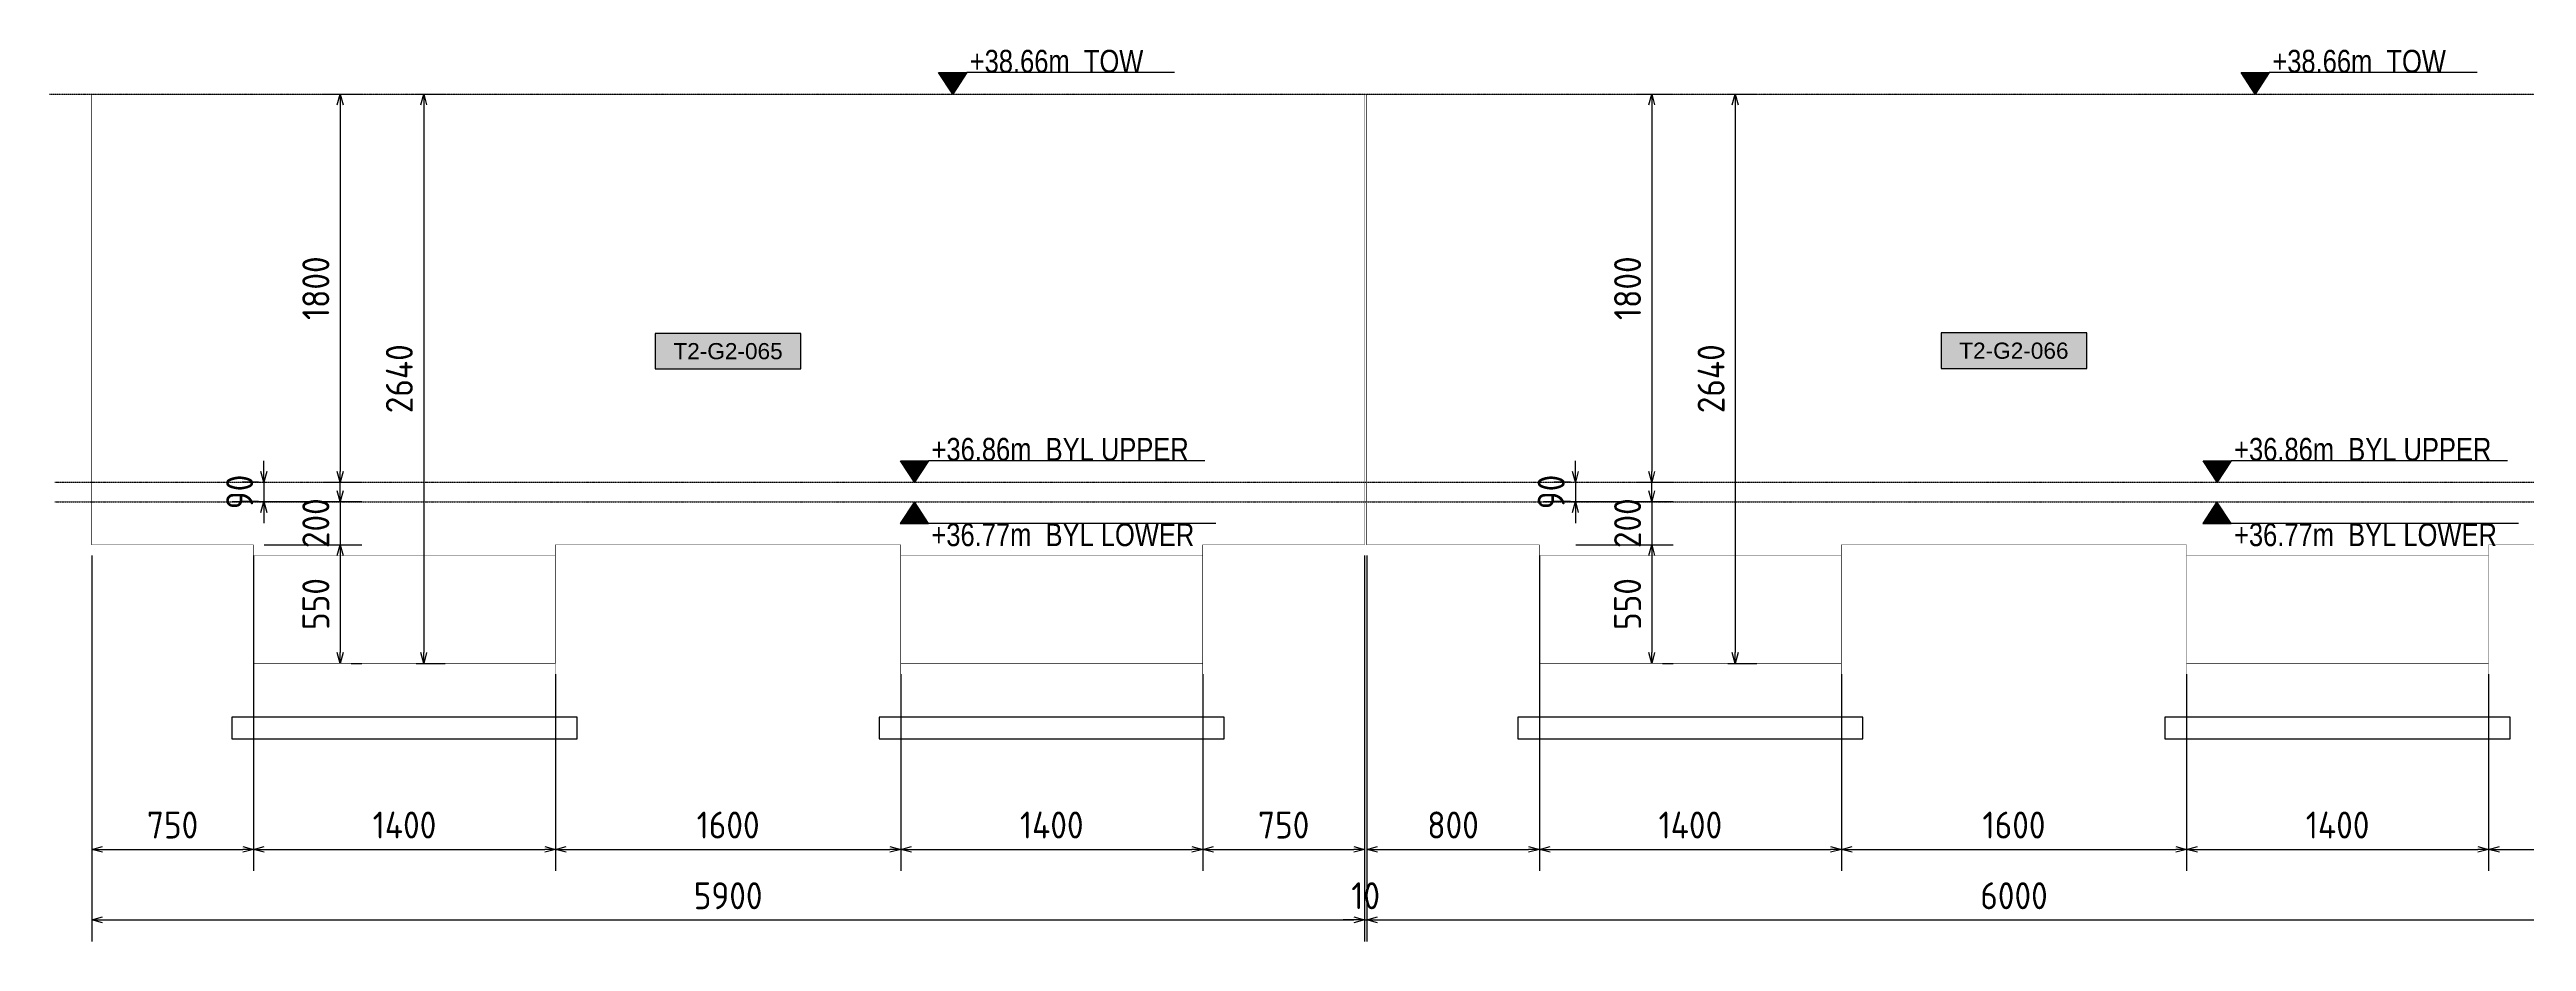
# Model space of a CAD drawing. Header units: centimetres. Extents: x -6122352 to 6876996, y -1694241 to 2592194.
# Drawn here: x 3305198 to 3316678, y 658436 to 662573 of the extents above; entities that cross this region are included whole.
import ezdxf
from ezdxf.enums import TextEntityAlignment as Align

# ---------------------------------------------------------------- set-up
doc = ezdxf.new("R2010")
doc.units = ezdxf.units.CM
doc.header["$MEASUREMENT"] = 0
doc.header["$PDMODE"] = 66
doc.header["$PDSIZE"] = 100
for name, pattern in [('CENTER', [2, 1.25, -0.25, 0.25, -0.25]), ('DASHED2', [0.375, 0.25, -0.125]), ('HIDDEN', [0.375, 0.25, -0.125])]:
    doc.linetypes.add(name, pattern=pattern)
doc.layers.get('Defpoints').update_dxf_attribs({"color": 255, "linetype": 'CENTER'})
for name, color, linetype in [('@MI-TYPE-01', 30, 'Continuous'), ('@MI-TYPE-02', 6, 'Continuous'), ('JML-Dimension', 1, 'Continuous'), ('PANEL-TAGS', 7, 'Continuous'), ('SECTION', 130, 'Continuous')]:
    doc.layers.add(name, color=color, linetype=linetype)
doc.styles.add('PANELTAG_STYLE', font='arial.ttf')
doc.styles.add('Schueco-BEMSTIL', font='isocpeur.ttf', dxfattribs={"width": 0.9})
doc.styles.add('txt-Pisa-std', font='arial.ttf', dxfattribs={"width": 0.8})
doc.dimstyles.new('MI- JWC-TXT-2.5 MM', dxfattribs={"dimscale": 1.5, "dimtxt": 2.5, "dimasz": 1, "dimexe": 2, "dimexo": 1, "dimgap": 1, "dimtad": 1, "dimdec": 0, "dimdsep": 46, "dimtxsty": 'Schueco-BEMSTIL', "dimblk": 'OPEN30', "dimcen": 0, "dimdle": 2, "dimclrd": 140, "dimclre": 8, "dimclrt": 40, "dimadec": 0, "dimazin": 2, "dimtfac": 1, "dimtdec": 0, "dimtix": 1, "dimtmove": 2, "dimatfit": 3, "dimldrblk": 'OPEN', "dimfxl": 2, "dimlwd": -1, "dimlwe": -1, "dimarcsym": 0})

# ---------------------------------------------------------------- blocks, each defined once
blk = doc.blocks.new('*U1142')
at = {"layer": 'JML-Dimension'}
h = blk.add_hatch(color=10, dxfattribs=at)
h.dxf.hatch_style = 1
h.paths.add_polyline_path([(0, 0), (-1.54, 2.37), (1.54, 2.37)])
blk.add_line((24.31, 2.37), (1.54, 2.37), dxfattribs=at)
blk.add_lwpolyline([(0, 0), (-1.54, 2.37), (1.54, 2.37), (0, 0)], dxfattribs=at)
at = {"color": 5, "style": 'txt-Pisa-std', "width": 0.8}
blk.add_attdef('+0.0', text='', height=2.5, dxfattribs=at).set_placement((1.87, 2.37), align=Align.BOTTOM_LEFT)
blk = doc.blocks.new('*U1445')
at = {"layer": 'JML-Dimension'}
h = blk.add_hatch(color=10, dxfattribs=at)
h.dxf.hatch_style = 1
h.paths.add_polyline_path([(0, 0), (-1.54, 2.37), (1.54, 2.37)])
blk.add_line((31.81, 2.37), (1.54, 2.37), dxfattribs=at)
blk.add_lwpolyline([(0, 0), (-1.54, 2.37), (1.54, 2.37), (0, 0)], dxfattribs=at)
at = {"color": 5, "style": 'txt-Pisa-std', "width": 0.8}
blk.add_attdef('+0.0', text='', height=2.5, dxfattribs=at).set_placement((1.87, 2.37), align=Align.BOTTOM_LEFT)
blk = doc.blocks.new('*U1446')
at = {"layer": 'JML-Dimension'}
h = blk.add_hatch(color=10, dxfattribs=at)
h.dxf.hatch_style = 1
h.paths.add_polyline_path([(0, 0), (-1.54, 2.37), (1.54, 2.37)])
blk.add_line((33.03, 2.37), (1.54, 2.37), dxfattribs=at)
blk.add_lwpolyline([(0, 0), (-1.54, 2.37), (1.54, 2.37), (0, 0)], dxfattribs=at)
at = {"color": 5, "style": 'txt-Pisa-std', "width": 0.8}
blk.add_attdef('+0.0', text='', height=2.5, dxfattribs=at).set_placement((1.87, 2.37), align=Align.BOTTOM_LEFT)
blk = doc.blocks.new('_Open30')
at = {"color": 0, "linetype": 'ByBlock', "lineweight": -2}
for p, q in [((-1, 0.27), (0, 0)), ((0, 0), (-1, -0.27)), ((0, 0), (-1, 0))]:
    blk.add_line(p, q, dxfattribs=at)
blk = doc.blocks.new('*D2183')
at = {"layer": '@MI-TYPE-01', "color": 8, "transparency": 16777216}
for p, q in [((3306897, 662366), (3307032, 662366)), ((3306897, 659726), (3307032, 659726))]:
    blk.add_line(p, q, dxfattribs=at)
at = {"layer": '@MI-TYPE-01', "color": 140, "transparency": 16777216}
blk.add_line((3306932, 662316), (3306932, 659776), dxfattribs=at)
at = {"layer": 'Defpoints', "color": 0, "transparency": 16777216}
for p in [(3306847, 662366), (3306847, 659726), (3306932, 659726)]:
    blk.add_point(p, dxfattribs=at)
at = {"layer": '@MI-TYPE-01', "color": 140, "transparency": 16777216, "xscale": 50, "yscale": 50, "zscale": 50}
for p, rotation in [((3306932, 662366), 90), ((3306932, 659726), 270)]:
    blk.add_blockref('_Open30', p, dxfattribs=dict(at, rotation=rotation))
at = {"layer": '@MI-TYPE-01', "color": 40, "transparency": 16777216, "insert": (3306819, 661046), "char_height": 125, "attachment_point": 5, "rotation": 90, "style": 'Schueco-BEMSTIL'}
blk.add_mtext('2640', dxfattribs=at)
blk = doc.blocks.new('_Open')
at = {"color": 0, "linetype": 'ByBlock', "lineweight": -2}
for p, q in [((-1, 0.2), (0, 0)), ((-1, -0.2), (0, 0)), ((0, 0), (-1, 0))]:
    blk.add_line(p, q, dxfattribs=at)
blk = doc.blocks.new('*D2184')
at = {"layer": '@MI-TYPE-01', "color": 8, "transparency": 16777216}
for p, q in [((3306471, 662366), (3306645, 662366)), ((3306471, 660566), (3306645, 660566))]:
    blk.add_line(p, q, dxfattribs=at)
at = {"layer": '@MI-TYPE-01', "color": 140, "transparency": 16777216}
blk.add_line((3306545, 662316), (3306545, 660616), dxfattribs=at)
at = {"layer": 'Defpoints', "color": 0, "transparency": 16777216}
for p in [(3306421, 662366), (3306421, 660566), (3306545, 660566)]:
    blk.add_point(p, dxfattribs=at)
at = {"layer": '@MI-TYPE-01', "color": 140, "transparency": 16777216, "xscale": 50, "yscale": 50, "zscale": 50}
for p, rotation in [((3306545, 662366), 90), ((3306545, 660566), 270)]:
    blk.add_blockref('_Open30', p, dxfattribs=dict(at, rotation=rotation))
at = {"layer": '@MI-TYPE-01', "color": 40, "transparency": 16777216, "insert": (3306432, 661466), "char_height": 125, "attachment_point": 5, "rotation": 90, "style": 'Schueco-BEMSTIL'}
blk.add_mtext('1800', dxfattribs=at)
blk = doc.blocks.new('*D2185')
at = {"layer": '@MI-TYPE-01', "color": 140, "transparency": 16777216}
for p, q in [((3306545, 660526), (3306545, 660576)), ((3306545, 660476), (3306545, 660276)), ((3306545, 660226), (3306545, 660176))]:
    blk.add_line(p, q, dxfattribs=at)
at = {"layer": '@MI-TYPE-01', "color": 8, "transparency": 16777216}
for p, q in [((3306044, 660476), (3306645, 660476)), ((3306193, 660276), (3306645, 660276))]:
    blk.add_line(p, q, dxfattribs=at)
at = {"layer": 'Defpoints', "color": 0, "transparency": 16777216}
for p in [(3305994, 660476), (3306143, 660276), (3306545, 660276)]:
    blk.add_point(p, dxfattribs=at)
at = {"layer": '@MI-TYPE-01', "color": 140, "transparency": 16777216, "xscale": 50, "yscale": 50, "zscale": 50}
for p, rotation in [((3306545, 660476), 270), ((3306545, 660276), 90)]:
    blk.add_blockref('_Open30', p, dxfattribs=dict(at, rotation=rotation))
at = {"layer": '@MI-TYPE-01', "color": 40, "transparency": 16777216, "insert": (3306432, 660376), "char_height": 125, "attachment_point": 5, "rotation": 90, "style": 'Schueco-BEMSTIL'}
blk.add_mtext('200', dxfattribs=at)
blk = doc.blocks.new('*D2195')
at = {"layer": '@MI-TYPE-01', "color": 8, "transparency": 16777216}
for p, q in [((3306193, 660276), (3306645, 660276)), ((3306595, 659726), (3306645, 659726))]:
    blk.add_line(p, q, dxfattribs=at)
at = {"layer": '@MI-TYPE-01', "color": 140, "transparency": 16777216}
blk.add_line((3306545, 660226), (3306545, 659776), dxfattribs=at)
at = {"layer": 'Defpoints', "color": 0, "transparency": 16777216}
for p in [(3306143, 660276), (3306545, 659726), (3306545, 659726)]:
    blk.add_point(p, dxfattribs=at)
at = {"layer": '@MI-TYPE-01', "color": 140, "transparency": 16777216, "xscale": 50, "yscale": 50, "zscale": 50}
for p, rotation in [((3306545, 660276), 90), ((3306545, 659726), 270)]:
    blk.add_blockref('_Open30', p, dxfattribs=dict(at, rotation=rotation))
at = {"layer": '@MI-TYPE-01', "color": 40, "transparency": 16777216, "insert": (3306432, 660001), "char_height": 125, "attachment_point": 5, "rotation": 90, "style": 'Schueco-BEMSTIL'}
blk.add_mtext('550', dxfattribs=at)
blk = doc.blocks.new('*D2196')
at = {"layer": '@MI-TYPE-01', "color": 8, "transparency": 16777216}
for p, q in [((3305393, 660226), (3305393, 658763)), ((3306143, 660226), (3306143, 658763))]:
    blk.add_line(p, q, dxfattribs=at)
at = {"layer": '@MI-TYPE-01', "color": 140, "transparency": 16777216}
blk.add_line((3305443, 658863), (3306093, 658863), dxfattribs=at)
at = {"layer": 'Defpoints', "color": 0, "transparency": 16777216}
for p in [(3305393, 660276), (3306143, 660276), (3306143, 658863)]:
    blk.add_point(p, dxfattribs=at)
at = {"layer": '@MI-TYPE-01', "color": 140, "transparency": 16777216, "xscale": 50, "yscale": 50, "zscale": 50, "rotation": 180}
blk.add_blockref('_Open30', (3305393, 658863), dxfattribs=at)
at = {"layer": '@MI-TYPE-01', "color": 140, "transparency": 16777216, "xscale": 50, "yscale": 50, "zscale": 50}
blk.add_blockref('_Open30', (3306143, 658863), dxfattribs=at)
at = {"layer": '@MI-TYPE-01', "color": 40, "transparency": 16777216, "insert": (3305768, 658976), "char_height": 125, "attachment_point": 5, "style": 'Schueco-BEMSTIL'}
blk.add_mtext('750', dxfattribs=at)
blk = doc.blocks.new('*D2197')
at = {"layer": '@MI-TYPE-01', "color": 8, "transparency": 16777216}
for p, q in [((3306143, 660226), (3306143, 658763)), ((3307543, 659676), (3307543, 658763))]:
    blk.add_line(p, q, dxfattribs=at)
at = {"layer": '@MI-TYPE-01', "color": 140, "transparency": 16777216}
blk.add_line((3306193, 658863), (3307493, 658863), dxfattribs=at)
at = {"layer": 'Defpoints', "color": 0, "transparency": 16777216}
for p in [(3306143, 660276), (3307543, 659726), (3307543, 658863)]:
    blk.add_point(p, dxfattribs=at)
at = {"layer": '@MI-TYPE-01', "color": 140, "transparency": 16777216, "xscale": 50, "yscale": 50, "zscale": 50, "rotation": 180}
blk.add_blockref('_Open30', (3306143, 658863), dxfattribs=at)
at = {"layer": '@MI-TYPE-01', "color": 140, "transparency": 16777216, "xscale": 50, "yscale": 50, "zscale": 50}
blk.add_blockref('_Open30', (3307543, 658863), dxfattribs=at)
at = {"layer": '@MI-TYPE-01', "color": 40, "transparency": 16777216, "insert": (3306843, 658976), "char_height": 125, "attachment_point": 5, "style": 'Schueco-BEMSTIL'}
blk.add_mtext('1400', dxfattribs=at)
blk = doc.blocks.new('*D2198')
at = {"layer": '@MI-TYPE-01', "color": 8, "transparency": 16777216}
for p, q in [((3307543, 659676), (3307543, 658763)), ((3309143, 659676), (3309143, 658763))]:
    blk.add_line(p, q, dxfattribs=at)
at = {"layer": '@MI-TYPE-01', "color": 140, "transparency": 16777216}
blk.add_line((3307593, 658863), (3309093, 658863), dxfattribs=at)
at = {"layer": 'Defpoints', "color": 0, "transparency": 16777216}
for p in [(3307543, 659726), (3309143, 659726), (3309143, 658863)]:
    blk.add_point(p, dxfattribs=at)
at = {"layer": '@MI-TYPE-01', "color": 140, "transparency": 16777216, "xscale": 50, "yscale": 50, "zscale": 50, "rotation": 180}
blk.add_blockref('_Open30', (3307543, 658863), dxfattribs=at)
at = {"layer": '@MI-TYPE-01', "color": 140, "transparency": 16777216, "xscale": 50, "yscale": 50, "zscale": 50}
blk.add_blockref('_Open30', (3309143, 658863), dxfattribs=at)
at = {"layer": '@MI-TYPE-01', "color": 40, "transparency": 16777216, "insert": (3308343, 658976), "char_height": 125, "attachment_point": 5, "style": 'Schueco-BEMSTIL'}
blk.add_mtext('1600', dxfattribs=at)
blk = doc.blocks.new('*D2199')
at = {"layer": '@MI-TYPE-01', "color": 8, "transparency": 16777216}
for p, q in [((3309143, 659676), (3309143, 658763)), ((3310543, 659676), (3310543, 658763))]:
    blk.add_line(p, q, dxfattribs=at)
at = {"layer": '@MI-TYPE-01', "color": 140, "transparency": 16777216}
blk.add_line((3309193, 658863), (3310493, 658863), dxfattribs=at)
at = {"layer": 'Defpoints', "color": 0, "transparency": 16777216}
for p in [(3309143, 659726), (3310543, 659726), (3310543, 658863)]:
    blk.add_point(p, dxfattribs=at)
at = {"layer": '@MI-TYPE-01', "color": 140, "transparency": 16777216, "xscale": 50, "yscale": 50, "zscale": 50, "rotation": 180}
blk.add_blockref('_Open30', (3309143, 658863), dxfattribs=at)
at = {"layer": '@MI-TYPE-01', "color": 140, "transparency": 16777216, "xscale": 50, "yscale": 50, "zscale": 50}
blk.add_blockref('_Open30', (3310543, 658863), dxfattribs=at)
at = {"layer": '@MI-TYPE-01', "color": 40, "transparency": 16777216, "insert": (3309843, 658976), "char_height": 125, "attachment_point": 5, "style": 'Schueco-BEMSTIL'}
blk.add_mtext('1400', dxfattribs=at)
blk = doc.blocks.new('*D2200')
at = {"layer": '@MI-TYPE-01', "color": 8, "transparency": 16777216}
for p, q in [((3311293, 660226), (3311293, 658763)), ((3310543, 659676), (3310543, 658763))]:
    blk.add_line(p, q, dxfattribs=at)
at = {"layer": '@MI-TYPE-01', "color": 140, "transparency": 16777216}
blk.add_line((3310593, 658863), (3311243, 658863), dxfattribs=at)
at = {"layer": 'Defpoints', "color": 0, "transparency": 16777216}
for p in [(3311293, 660276), (3310543, 659726), (3311293, 658863)]:
    blk.add_point(p, dxfattribs=at)
at = {"layer": '@MI-TYPE-01', "color": 140, "transparency": 16777216, "xscale": 50, "yscale": 50, "zscale": 50, "rotation": 180}
blk.add_blockref('_Open30', (3310543, 658863), dxfattribs=at)
at = {"layer": '@MI-TYPE-01', "color": 140, "transparency": 16777216, "xscale": 50, "yscale": 50, "zscale": 50}
blk.add_blockref('_Open30', (3311293, 658863), dxfattribs=at)
at = {"layer": '@MI-TYPE-01', "color": 40, "transparency": 16777216, "insert": (3310918, 658976), "char_height": 125, "attachment_point": 5, "style": 'Schueco-BEMSTIL'}
blk.add_mtext('750', dxfattribs=at)
blk = doc.blocks.new('*D2201')
at = {"layer": '@MI-TYPE-01', "color": 8, "transparency": 16777216}
for p, q in [((3305393, 660226), (3305393, 658436)), ((3311293, 660226), (3311293, 658436))]:
    blk.add_line(p, q, dxfattribs=at)
at = {"layer": '@MI-TYPE-01', "color": 140, "transparency": 16777216}
blk.add_line((3305443, 658536), (3311243, 658536), dxfattribs=at)
at = {"layer": 'Defpoints', "color": 0, "transparency": 16777216}
for p in [(3305393, 660276), (3311293, 660276), (3311293, 658536)]:
    blk.add_point(p, dxfattribs=at)
at = {"layer": '@MI-TYPE-01', "color": 140, "transparency": 16777216, "xscale": 50, "yscale": 50, "zscale": 50, "rotation": 180}
blk.add_blockref('_Open30', (3305393, 658536), dxfattribs=at)
at = {"layer": '@MI-TYPE-01', "color": 140, "transparency": 16777216, "xscale": 50, "yscale": 50, "zscale": 50}
blk.add_blockref('_Open30', (3311293, 658536), dxfattribs=at)
at = {"layer": '@MI-TYPE-01', "color": 40, "transparency": 16777216, "insert": (3308343, 658648), "char_height": 125, "attachment_point": 5, "style": 'Schueco-BEMSTIL'}
blk.add_mtext('5900', dxfattribs=at)
blk = doc.blocks.new('*D2202')
at = {"layer": '@MI-TYPE-01', "color": 8, "transparency": 16777216}
for p, q in [((3311303, 660226), (3311303, 658763)), ((3312103, 660226), (3312103, 658763))]:
    blk.add_line(p, q, dxfattribs=at)
at = {"layer": '@MI-TYPE-01', "color": 140, "transparency": 16777216}
blk.add_line((3311353, 658863), (3312053, 658863), dxfattribs=at)
at = {"layer": 'Defpoints', "color": 0, "transparency": 16777216}
for p in [(3311303, 660276), (3312103, 660276), (3312103, 658863)]:
    blk.add_point(p, dxfattribs=at)
at = {"layer": '@MI-TYPE-01', "color": 140, "transparency": 16777216, "xscale": 50, "yscale": 50, "zscale": 50, "rotation": 180}
blk.add_blockref('_Open30', (3311303, 658863), dxfattribs=at)
at = {"layer": '@MI-TYPE-01', "color": 140, "transparency": 16777216, "xscale": 50, "yscale": 50, "zscale": 50}
blk.add_blockref('_Open30', (3312103, 658863), dxfattribs=at)
at = {"layer": '@MI-TYPE-01', "color": 40, "transparency": 16777216, "insert": (3311703, 658976), "char_height": 125, "attachment_point": 5, "style": 'Schueco-BEMSTIL'}
blk.add_mtext('800', dxfattribs=at)
blk = doc.blocks.new('*D2203')
at = {"layer": '@MI-TYPE-01', "color": 8, "transparency": 16777216}
for p, q in [((3312103, 660226), (3312103, 658763)), ((3313503, 659676), (3313503, 658763))]:
    blk.add_line(p, q, dxfattribs=at)
at = {"layer": '@MI-TYPE-01', "color": 140, "transparency": 16777216}
blk.add_line((3312153, 658863), (3313453, 658863), dxfattribs=at)
at = {"layer": 'Defpoints', "color": 0, "transparency": 16777216}
for p in [(3312103, 660276), (3313503, 659726), (3313503, 658863)]:
    blk.add_point(p, dxfattribs=at)
at = {"layer": '@MI-TYPE-01', "color": 140, "transparency": 16777216, "xscale": 50, "yscale": 50, "zscale": 50, "rotation": 180}
blk.add_blockref('_Open30', (3312103, 658863), dxfattribs=at)
at = {"layer": '@MI-TYPE-01', "color": 140, "transparency": 16777216, "xscale": 50, "yscale": 50, "zscale": 50}
blk.add_blockref('_Open30', (3313503, 658863), dxfattribs=at)
at = {"layer": '@MI-TYPE-01', "color": 40, "transparency": 16777216, "insert": (3312803, 658976), "char_height": 125, "attachment_point": 5, "style": 'Schueco-BEMSTIL'}
blk.add_mtext('1400', dxfattribs=at)
blk = doc.blocks.new('*D2204')
at = {"layer": '@MI-TYPE-01', "color": 8, "transparency": 16777216}
for p, q in [((3313503, 659676), (3313503, 658763)), ((3315103, 659676), (3315103, 658763))]:
    blk.add_line(p, q, dxfattribs=at)
at = {"layer": '@MI-TYPE-01', "color": 140, "transparency": 16777216}
blk.add_line((3313553, 658863), (3315053, 658863), dxfattribs=at)
at = {"layer": 'Defpoints', "color": 0, "transparency": 16777216}
for p in [(3313503, 659726), (3315103, 659726), (3315103, 658863)]:
    blk.add_point(p, dxfattribs=at)
at = {"layer": '@MI-TYPE-01', "color": 140, "transparency": 16777216, "xscale": 50, "yscale": 50, "zscale": 50, "rotation": 180}
blk.add_blockref('_Open30', (3313503, 658863), dxfattribs=at)
at = {"layer": '@MI-TYPE-01', "color": 140, "transparency": 16777216, "xscale": 50, "yscale": 50, "zscale": 50}
blk.add_blockref('_Open30', (3315103, 658863), dxfattribs=at)
at = {"layer": '@MI-TYPE-01', "color": 40, "transparency": 16777216, "insert": (3314303, 658976), "char_height": 125, "attachment_point": 5, "style": 'Schueco-BEMSTIL'}
blk.add_mtext('1600', dxfattribs=at)
blk = doc.blocks.new('*D2205')
at = {"layer": '@MI-TYPE-01', "color": 8, "transparency": 16777216}
for p, q in [((3315103, 659676), (3315103, 658763)), ((3316503, 659676), (3316503, 658763))]:
    blk.add_line(p, q, dxfattribs=at)
at = {"layer": '@MI-TYPE-01', "color": 140, "transparency": 16777216}
blk.add_line((3315153, 658863), (3316453, 658863), dxfattribs=at)
at = {"layer": 'Defpoints', "color": 0, "transparency": 16777216}
for p in [(3315103, 659726), (3316503, 659726), (3316503, 658863)]:
    blk.add_point(p, dxfattribs=at)
at = {"layer": '@MI-TYPE-01', "color": 140, "transparency": 16777216, "xscale": 50, "yscale": 50, "zscale": 50, "rotation": 180}
blk.add_blockref('_Open30', (3315103, 658863), dxfattribs=at)
at = {"layer": '@MI-TYPE-01', "color": 140, "transparency": 16777216, "xscale": 50, "yscale": 50, "zscale": 50}
blk.add_blockref('_Open30', (3316503, 658863), dxfattribs=at)
at = {"layer": '@MI-TYPE-01', "color": 40, "transparency": 16777216, "insert": (3315803, 658976), "char_height": 125, "attachment_point": 5, "style": 'Schueco-BEMSTIL'}
blk.add_mtext('1400', dxfattribs=at)
blk = doc.blocks.new('*D2206')
at = {"layer": '@MI-TYPE-01', "color": 8, "transparency": 16777216}
for p, q in [((3317303, 660226), (3317303, 658763)), ((3316503, 659676), (3316503, 658763))]:
    blk.add_line(p, q, dxfattribs=at)
at = {"layer": '@MI-TYPE-01', "color": 140, "transparency": 16777216}
blk.add_line((3316553, 658863), (3317253, 658863), dxfattribs=at)
at = {"layer": 'Defpoints', "color": 0, "transparency": 16777216}
for p in [(3317303, 660276), (3316503, 659726), (3317303, 658863)]:
    blk.add_point(p, dxfattribs=at)
at = {"layer": '@MI-TYPE-01', "color": 140, "transparency": 16777216, "xscale": 50, "yscale": 50, "zscale": 50, "rotation": 180}
blk.add_blockref('_Open30', (3316503, 658863), dxfattribs=at)
at = {"layer": '@MI-TYPE-01', "color": 140, "transparency": 16777216, "xscale": 50, "yscale": 50, "zscale": 50}
blk.add_blockref('_Open30', (3317303, 658863), dxfattribs=at)
at = {"layer": '@MI-TYPE-01', "color": 40, "transparency": 16777216, "insert": (3316903, 658976), "char_height": 125, "attachment_point": 5, "style": 'Schueco-BEMSTIL'}
blk.add_mtext('800', dxfattribs=at)
blk = doc.blocks.new('*D2207')
at = {"layer": '@MI-TYPE-01', "color": 8, "transparency": 16777216}
for p, q in [((3311303, 660226), (3311303, 658436)), ((3317303, 660226), (3317303, 658436))]:
    blk.add_line(p, q, dxfattribs=at)
at = {"layer": '@MI-TYPE-01', "color": 140, "transparency": 16777216}
blk.add_line((3311353, 658536), (3317253, 658536), dxfattribs=at)
at = {"layer": 'Defpoints', "color": 0, "transparency": 16777216}
for p in [(3311303, 660276), (3317303, 660276), (3317303, 658536)]:
    blk.add_point(p, dxfattribs=at)
at = {"layer": '@MI-TYPE-01', "color": 140, "transparency": 16777216, "xscale": 50, "yscale": 50, "zscale": 50, "rotation": 180}
blk.add_blockref('_Open30', (3311303, 658536), dxfattribs=at)
at = {"layer": '@MI-TYPE-01', "color": 140, "transparency": 16777216, "xscale": 50, "yscale": 50, "zscale": 50}
blk.add_blockref('_Open30', (3317303, 658536), dxfattribs=at)
at = {"layer": '@MI-TYPE-01', "color": 40, "transparency": 16777216, "insert": (3314303, 658648), "char_height": 125, "attachment_point": 5, "style": 'Schueco-BEMSTIL'}
blk.add_mtext('6000', dxfattribs=at)
blk = doc.blocks.new('T2-ELE FT')
at = {"color": 12, "linetype": 'HIDDEN', "ltscale": 5, "const_width": 2}
blk.add_lwpolyline([(30306558, 1676366), (30306558, 1676866), (30307958, 1676866), (30307958, 1676366)], dxfattribs=at)
at = {"color": 12, "ltscale": 20, "const_width": 2}
blk.add_lwpolyline([(30306558, 1676366), (30307958, 1676366), (30307958, 1676116), (30306558, 1676116)], close=True, dxfattribs=at)
at = {"color": 8, "ltscale": 20}
blk.add_lwpolyline([(30306458, 1676116), (30308058, 1676116), (30308058, 1676016), (30306458, 1676016)], close=True, dxfattribs=at)
blk = doc.blocks.new('*D2192')
at = {"layer": '@MI-TYPE-01', "color": 8, "transparency": 16777216}
for p, q in [((3311293, 660226), (3311293, 658436)), ((3311303, 660226), (3311303, 658436))]:
    blk.add_line(p, q, dxfattribs=at)
at = {"layer": '@MI-TYPE-01', "color": 140, "transparency": 16777216}
for p, q in [((3311243, 658536), (3311193, 658536)), ((3311293, 658536), (3311303, 658536)), ((3311353, 658536), (3311403, 658536))]:
    blk.add_line(p, q, dxfattribs=at)
at = {"layer": 'Defpoints', "color": 0, "transparency": 16777216}
for p in [(3311293, 660276), (3311303, 660276), (3311303, 658536)]:
    blk.add_point(p, dxfattribs=at)
at = {"layer": '@MI-TYPE-01', "color": 140, "transparency": 16777216, "xscale": 50, "yscale": 50, "zscale": 50}
blk.add_blockref('_Open30', (3311293, 658536), dxfattribs=at)
at = {"layer": '@MI-TYPE-01', "color": 140, "transparency": 16777216, "xscale": 50, "yscale": 50, "zscale": 50, "rotation": 180}
blk.add_blockref('_Open30', (3311303, 658536), dxfattribs=at)
at = {"layer": '@MI-TYPE-01', "color": 40, "transparency": 16777216, "insert": (3311298, 658648), "char_height": 125, "attachment_point": 5, "style": 'Schueco-BEMSTIL'}
blk.add_mtext('10', dxfattribs=at)
blk = doc.blocks.new('*D2221')
at = {"layer": '@MI-TYPE-01', "color": 140, "transparency": 16777216}
for p, q in [((3306191, 660616), (3306191, 660666)), ((3306191, 660566), (3306191, 660476)), ((3306191, 660426), (3306191, 660376))]:
    blk.add_line(p, q, dxfattribs=at)
at = {"layer": '@MI-TYPE-01', "color": 8, "transparency": 16777216}
for p, q in [((3306167, 660566), (3306091, 660566)), ((3306167, 660476), (3306091, 660476))]:
    blk.add_line(p, q, dxfattribs=at)
at = {"layer": 'Defpoints', "color": 0, "transparency": 16777216}
for p in [(3306217, 660566), (3306191, 660476), (3306217, 660476)]:
    blk.add_point(p, dxfattribs=at)
at = {"layer": '@MI-TYPE-01', "color": 140, "transparency": 16777216, "xscale": 50, "yscale": 50, "zscale": 50}
for p, rotation in [((3306191, 660566), 270), ((3306191, 660476), 90)]:
    blk.add_blockref('_Open30', p, dxfattribs=dict(at, rotation=rotation))
at = {"layer": '@MI-TYPE-01', "color": 40, "transparency": 16777216, "insert": (3306079, 660521), "char_height": 125, "attachment_point": 5, "rotation": 90, "style": 'Schueco-BEMSTIL'}
blk.add_mtext('90', dxfattribs=at)
blk = doc.blocks.new('PANELTAG')
at = {"layer": 'PANEL-TAGS', "color": 1}
blk.add_lwpolyline([(-13.5, -3.3), (13.5, -3.3), (13.5, 3.3), (-13.5, 3.3)], close=True, dxfattribs=at)
at = {"layer": 'PANEL-TAGS', "color": 40, "true_color": 0xffd700}
blk.add_solid([(-13.5, -3.3), (13.5, -3.3), (-13.5, 3.3), (13.5, 3.3)], dxfattribs=at)
at = {"layer": 'PANEL-TAGS', "color": 5, "style": 'PANELTAG_STYLE'}
blk.add_attdef('TAGNO', text='', height=3, dxfattribs=at).set_placement((0, 0), align=Align.CENTER)
blk = doc.blocks.new('*D2223')
at = {"layer": '@MI-TYPE-01', "color": 8, "transparency": 16777216}
for p, q in [((3312976, 662366), (3313111, 662366)), ((3312976, 659726), (3313111, 659726))]:
    blk.add_line(p, q, dxfattribs=at)
at = {"layer": '@MI-TYPE-01', "color": 140, "transparency": 16777216}
blk.add_line((3313011, 662316), (3313011, 659776), dxfattribs=at)
at = {"layer": 'Defpoints', "color": 0, "transparency": 16777216}
for p in [(3312926, 662366), (3312926, 659726), (3313011, 659726)]:
    blk.add_point(p, dxfattribs=at)
at = {"layer": '@MI-TYPE-01', "color": 140, "transparency": 16777216, "xscale": 50, "yscale": 50, "zscale": 50}
for p, rotation in [((3313011, 662366), 90), ((3313011, 659726), 270)]:
    blk.add_blockref('_Open30', p, dxfattribs=dict(at, rotation=rotation))
at = {"layer": '@MI-TYPE-01', "color": 40, "transparency": 16777216, "insert": (3312899, 661046), "char_height": 125, "attachment_point": 5, "rotation": 90, "style": 'Schueco-BEMSTIL'}
blk.add_mtext('2640', dxfattribs=at)
blk = doc.blocks.new('*D2224')
at = {"layer": '@MI-TYPE-01', "color": 8, "transparency": 16777216}
for p, q in [((3312551, 662366), (3312724, 662366)), ((3312551, 660566), (3312724, 660566))]:
    blk.add_line(p, q, dxfattribs=at)
at = {"layer": '@MI-TYPE-01', "color": 140, "transparency": 16777216}
blk.add_line((3312624, 662316), (3312624, 660616), dxfattribs=at)
at = {"layer": 'Defpoints', "color": 0, "transparency": 16777216}
for p in [(3312501, 662366), (3312501, 660566), (3312624, 660566)]:
    blk.add_point(p, dxfattribs=at)
at = {"layer": '@MI-TYPE-01', "color": 140, "transparency": 16777216, "xscale": 50, "yscale": 50, "zscale": 50}
for p, rotation in [((3312624, 662366), 90), ((3312624, 660566), 270)]:
    blk.add_blockref('_Open30', p, dxfattribs=dict(at, rotation=rotation))
at = {"layer": '@MI-TYPE-01', "color": 40, "transparency": 16777216, "insert": (3312512, 661466), "char_height": 125, "attachment_point": 5, "rotation": 90, "style": 'Schueco-BEMSTIL'}
blk.add_mtext('1800', dxfattribs=at)
blk = doc.blocks.new('*D2225')
at = {"layer": '@MI-TYPE-01', "color": 140, "transparency": 16777216}
for p, q in [((3312624, 660526), (3312624, 660576)), ((3312624, 660476), (3312624, 660276)), ((3312624, 660226), (3312624, 660176))]:
    blk.add_line(p, q, dxfattribs=at)
at = {"layer": '@MI-TYPE-01', "color": 8, "transparency": 16777216}
for p, q in [((3312123, 660476), (3312724, 660476)), ((3312272, 660276), (3312724, 660276))]:
    blk.add_line(p, q, dxfattribs=at)
at = {"layer": 'Defpoints', "color": 0, "transparency": 16777216}
for p in [(3312073, 660476), (3312222, 660276), (3312624, 660276)]:
    blk.add_point(p, dxfattribs=at)
at = {"layer": '@MI-TYPE-01', "color": 140, "transparency": 16777216, "xscale": 50, "yscale": 50, "zscale": 50}
for p, rotation in [((3312624, 660476), 270), ((3312624, 660276), 90)]:
    blk.add_blockref('_Open30', p, dxfattribs=dict(at, rotation=rotation))
at = {"layer": '@MI-TYPE-01', "color": 40, "transparency": 16777216, "insert": (3312512, 660376), "char_height": 125, "attachment_point": 5, "rotation": 90, "style": 'Schueco-BEMSTIL'}
blk.add_mtext('200', dxfattribs=at)
blk = doc.blocks.new('*D2226')
at = {"layer": '@MI-TYPE-01', "color": 8, "transparency": 16777216}
for p, q in [((3312272, 660276), (3312724, 660276)), ((3312674, 659726), (3312724, 659726))]:
    blk.add_line(p, q, dxfattribs=at)
at = {"layer": '@MI-TYPE-01', "color": 140, "transparency": 16777216}
blk.add_line((3312624, 660226), (3312624, 659776), dxfattribs=at)
at = {"layer": 'Defpoints', "color": 0, "transparency": 16777216}
for p in [(3312222, 660276), (3312624, 659726), (3312624, 659726)]:
    blk.add_point(p, dxfattribs=at)
at = {"layer": '@MI-TYPE-01', "color": 140, "transparency": 16777216, "xscale": 50, "yscale": 50, "zscale": 50}
for p, rotation in [((3312624, 660276), 90), ((3312624, 659726), 270)]:
    blk.add_blockref('_Open30', p, dxfattribs=dict(at, rotation=rotation))
at = {"layer": '@MI-TYPE-01', "color": 40, "transparency": 16777216, "insert": (3312512, 660001), "char_height": 125, "attachment_point": 5, "rotation": 90, "style": 'Schueco-BEMSTIL'}
blk.add_mtext('550', dxfattribs=at)
blk = doc.blocks.new('*D2222')
at = {"layer": '@MI-TYPE-01', "color": 140, "transparency": 16777216}
for p, q in [((3312270, 660616), (3312270, 660666)), ((3312270, 660566), (3312270, 660476)), ((3312270, 660426), (3312270, 660376))]:
    blk.add_line(p, q, dxfattribs=at)
at = {"layer": '@MI-TYPE-01', "color": 8, "transparency": 16777216}
for p, q in [((3312247, 660566), (3312170, 660566)), ((3312247, 660476), (3312170, 660476))]:
    blk.add_line(p, q, dxfattribs=at)
at = {"layer": 'Defpoints', "color": 0, "transparency": 16777216}
for p in [(3312297, 660566), (3312270, 660476), (3312297, 660476)]:
    blk.add_point(p, dxfattribs=at)
at = {"layer": '@MI-TYPE-01', "color": 140, "transparency": 16777216, "xscale": 50, "yscale": 50, "zscale": 50}
for p, rotation in [((3312270, 660566), 270), ((3312270, 660476), 90)]:
    blk.add_blockref('_Open30', p, dxfattribs=dict(at, rotation=rotation))
at = {"layer": '@MI-TYPE-01', "color": 40, "transparency": 16777216, "insert": (3312158, 660521), "char_height": 125, "attachment_point": 5, "rotation": 90, "style": 'Schueco-BEMSTIL'}
blk.add_mtext('90', dxfattribs=at)

msp = doc.modelspace()

# ---------------------------------------------------------------- linework, layer by layer
at = {"layer": '@MI-TYPE-01', "const_width": 2.5}
for points in [[(3305392.54485, 662365.63791), (3311292.54485, 662365.63791), (3311292.54485, 660275.63796), (3310542.54485, 660275.63796), (3310542.54485, 659725.63796), (3309142.54485, 659725.63796), (3309142.54485, 660275.63796), (3307542.54485, 660275.63796), (3307542.54485, 659725.63796), (3306142.54485, 659725.63796), (3306142.54485, 660275.63796), (3305392.54485, 660275.63796)], [(3311302.54485, 662365.63791), (3317302.54485, 662365.63791), (3317302.54485, 660275.63796), (3316502.54485, 660275.63796), (3316502.54485, 659725.63796), (3315102.54485, 659725.63796), (3315102.54485, 660275.63796), (3313502.54485, 660275.63796), (3313502.54485, 659725.63796), (3312102.54485, 659725.63796), (3312102.54485, 660275.63796), (3311302.54485, 660275.63796)]]:
    msp.add_lwpolyline(points, close=True, dxfattribs=at)
at = {"layer": '@MI-TYPE-02', "color": 160, "linetype": 'DASHED2', "ltscale": 5}
for points in [[(3305197.69486, 662365.63791), (3329322.54485, 662365.63791)], [(3305222.8889, 660565.63796), (3329322.54485, 660565.63796)], [(3305222.8889, 660475.63796), (3329322.54485, 660475.63796)]]:
    msp.add_lwpolyline(points, dxfattribs=at)

# ---------------------------------------------------------------- block references
at = {"color": 2, "xscale": -1}
for p in [(33614100.70641, -1016640.23581), (33617100.70641, -1016640.23581), (33620060.70641, -1016640.23581), (33623060.70641, -1016640.23581)]:
    msp.add_blockref('T2-ELE FT', p, dxfattribs=at)
at = {"layer": 'PANEL-TAGS'}
ref = msp.add_blockref('PANELTAG', (3308342.54485, 661174.08758), dxfattribs=dict(at, xscale=25, yscale=25, zscale=25))
ref.add_attrib('TAGNO', 'T2-G2-065', dxfattribs={"color": 5, "height": 75, "style": 'PANELTAG_STYLE'}).set_placement((3308342.54485, 661174.08758), align=Align.MIDDLE_CENTER)
ref = msp.add_blockref('PANELTAG', (3314302.54485, 661176.26293), dxfattribs=dict(at, xscale=25, yscale=25, zscale=25))
ref.add_attrib('TAGNO', 'T2-G2-066', dxfattribs={"color": 5, "height": 75, "style": 'PANELTAG_STYLE'}).set_placement((3314302.54485, 661176.26293), align=Align.MIDDLE_CENTER)
at = {"layer": 'SECTION', "color": 6}
ref = msp.add_blockref('*U1142', (3309383.76565, 662365.63791), dxfattribs=dict(at, xscale=42.30147098076819, yscale=42.30147098076819, zscale=42.30147098076819))
ref.add_attrib('+0.0', '+38.66m  TOW', (3309462.89429, 662465.89498), dxfattribs={"layer": 'JML-Dimension', "color": 5, "height": 105.7536775, "style": 'txt-Pisa-std', "width": 0.8})
ref = msp.add_blockref('*U1142', (3315421.35665, 662365.63791), dxfattribs=dict(at, xscale=42.30147098076819, yscale=42.30147098076819, zscale=42.30147098076819))
ref.add_attrib('+0.0', '+38.66m  TOW', (3315500.4853, 662465.89498), dxfattribs={"layer": 'JML-Dimension', "color": 5, "height": 105.7536775, "style": 'txt-Pisa-std', "width": 0.8})
ref = msp.add_blockref('*U1445', (3309206.67057, 660565.63796), dxfattribs=dict(at, xscale=42.30147098076819, yscale=42.30147098076819, zscale=42.30147098076819))
ref.add_attrib('+0.0', '+36.86m  BYL UPPER', (3309285.79922, 660665.89502), dxfattribs={"layer": 'JML-Dimension', "color": 5, "height": 105.7536775, "style": 'txt-Pisa-std', "width": 0.8})
ref = msp.add_blockref('*U1445', (3315244.26158, 660565.63796), dxfattribs=dict(at, xscale=42.30147098076819, yscale=42.30147098076819, zscale=42.30147098076819))
ref.add_attrib('+0.0', '+36.86m  BYL UPPER', (3315323.39023, 660665.89502), dxfattribs={"layer": 'JML-Dimension', "color": 5, "height": 105.7536775, "style": 'txt-Pisa-std', "width": 0.8})
ref = msp.add_blockref('*U1446', (3309206.13057, 660475.63796), dxfattribs=dict(at, xscale=-42.30147098076819, yscale=42.30147098076819, zscale=42.30147098076819, rotation=180))
ref.add_attrib('+0.0', '+36.77m  BYL LOWER', (3309285.25922, 660269.62721), dxfattribs={"layer": 'JML-Dimension', "color": 5, "height": 105.7536775, "style": 'txt-Pisa-std', "width": 0.8})
ref = msp.add_blockref('*U1446', (3315243.72158, 660475.63796), dxfattribs=dict(at, xscale=-42.30147098076819, yscale=42.30147098076819, zscale=42.30147098076819, rotation=180))
ref.add_attrib('+0.0', '+36.77m  BYL LOWER', (3315322.85022, 660269.62721), dxfattribs={"layer": 'JML-Dimension', "color": 5, "height": 105.7536775, "style": 'txt-Pisa-std', "width": 0.8})

# ---------------------------------------------------------------- dimensions: what is measured, and where the dimension line sits
at = {"layer": '@MI-TYPE-01'}
for base, p1, p2, picture, middle in [((3306544.80289, 660565.63796), (3306421.48646, 662365.63791), (3306421.48646, 660565.63796), '*D2184', (3306432.30289, 661465.63793)), ((3306931.8324, 659725.63796), (3306846.95638, 662365.63791), (3306846.95638, 659725.63796), '*D2183', (3306819.3324, 661045.63793)), ((3312624.2127, 660565.63796), (3312500.89627, 662365.63791), (3312500.89627, 660565.63796), '*D2224', (3312511.7127, 661465.63793)), ((3313011.24221, 659725.63796), (3312926.36618, 662365.63791), (3312926.36618, 659725.63796), '*D2223', (3312898.74221, 661045.63793)), ((3306191.04216, 660475.63796), (3306217.18758, 660565.63796), (3306217.18758, 660475.63796), '*D2221', (3306078.54216, 660520.63796)), ((3312270.45197, 660475.63796), (3312296.59739, 660565.63796), (3312296.59739, 660475.63796), '*D2222', (3312157.95197, 660520.63796)), ((3306544.80289, 660275.63796), (3305993.59369, 660475.63796), (3306142.54485, 660275.63796), '*D2185', (3306432.30289, 660375.63796)), ((3312624.2127, 660275.63796), (3312073.0035, 660475.63796), (3312221.95466, 660275.63796), '*D2225', (3312511.7127, 660375.63796)), ((3306544.80289, 659725.63796), (3306142.54485, 660275.63796), (3306544.80289, 659725.63796), '*D2195', (3306432.30289, 660000.63796)), ((3312624.2127, 659725.63796), (3312221.95466, 660275.63796), (3312624.2127, 659725.63796), '*D2226', (3312511.7127, 660000.63796))]:
    dim = msp.add_linear_dim(base=base, p1=p1, p2=p2, angle=90, dimstyle='MI- JWC-TXT-2.5 MM', dxfattribs=at)
    dim.commit()
    dim.dimension.update_dxf_attribs({"geometry": picture, "text_midpoint": middle})
for base, p1, p2, picture, middle in [((3306142.54485, 658863.28548), (3305392.54485, 660275.63796), (3306142.54485, 660275.63796), '*D2196', (3305767.54485, 658975.78548)), ((3311292.54485, 658535.81286), (3305392.54485, 660275.63796), (3311292.54485, 660275.63796), '*D2201', (3308342.54485, 658648.31286)), ((3311302.54485, 658535.81286), (3311292.54485, 660275.63796), (3311302.54485, 660275.63796), '*D2192', (3311297.54485, 658648.31286))]:
    dim = msp.add_linear_dim(base=base, p1=p1, p2=p2, dimstyle='MI- JWC-TXT-2.5 MM', dxfattribs=at)
    dim.commit()
    dim.dimension.update_dxf_attribs({"geometry": picture, "text_midpoint": middle})
for base, p1, p2, picture, middle in [((3307542.54485, 658863.28548), (3306142.54485, 660275.63796), (3307542.54485, 659725.63796), '*D2197', (3306842.54485, 658863.28548)), ((3311292.54485, 658863.28548), (3310542.54485, 659725.63796), (3311292.54485, 660275.63796), '*D2200', (3310917.54485, 658863.28548)), ((3312102.54485, 658863.28548), (3311302.54485, 660275.63796), (3312102.54485, 660275.63796), '*D2202', (3311702.54485, 658863.28548)), ((3317302.54485, 658535.81286), (3311302.54485, 660275.63796), (3317302.54485, 660275.63796), '*D2207', (3314302.54485, 658535.81286)), ((3313502.54485, 658863.28548), (3312102.54485, 660275.63796), (3313502.54485, 659725.63796), '*D2203', (3312802.54485, 658863.28548)), ((3317302.54485, 658863.28548), (3316502.54485, 659725.63796), (3317302.54485, 660275.63796), '*D2206', (3316902.54485, 658863.28548)), ((3309142.54485, 658863.28548), (3307542.54485, 659725.63796), (3309142.54485, 659725.63796), '*D2198', (3308342.54485, 658863.28548)), ((3310542.54485, 658863.28548), (3309142.54485, 659725.63796), (3310542.54485, 659725.63796), '*D2199', (3309842.54485, 658863.28548)), ((3315102.54485, 658863.28548), (3313502.54485, 659725.63796), (3315102.54485, 659725.63796), '*D2204', (3314302.54485, 658863.28548)), ((3316502.54485, 658863.28548), (3315102.54485, 659725.63796), (3316502.54485, 659725.63796), '*D2205', (3315802.54485, 658863.28548))]:
    dim = msp.add_linear_dim(base=base, p1=p1, p2=p2, dimstyle='MI- JWC-TXT-2.5 MM', dxfattribs=at)
    dim.commit()
    dim.dimension.update_dxf_attribs({"geometry": picture, "text_midpoint": middle, "dimtype": 160})

doc.saveas('drawing.dxf')
